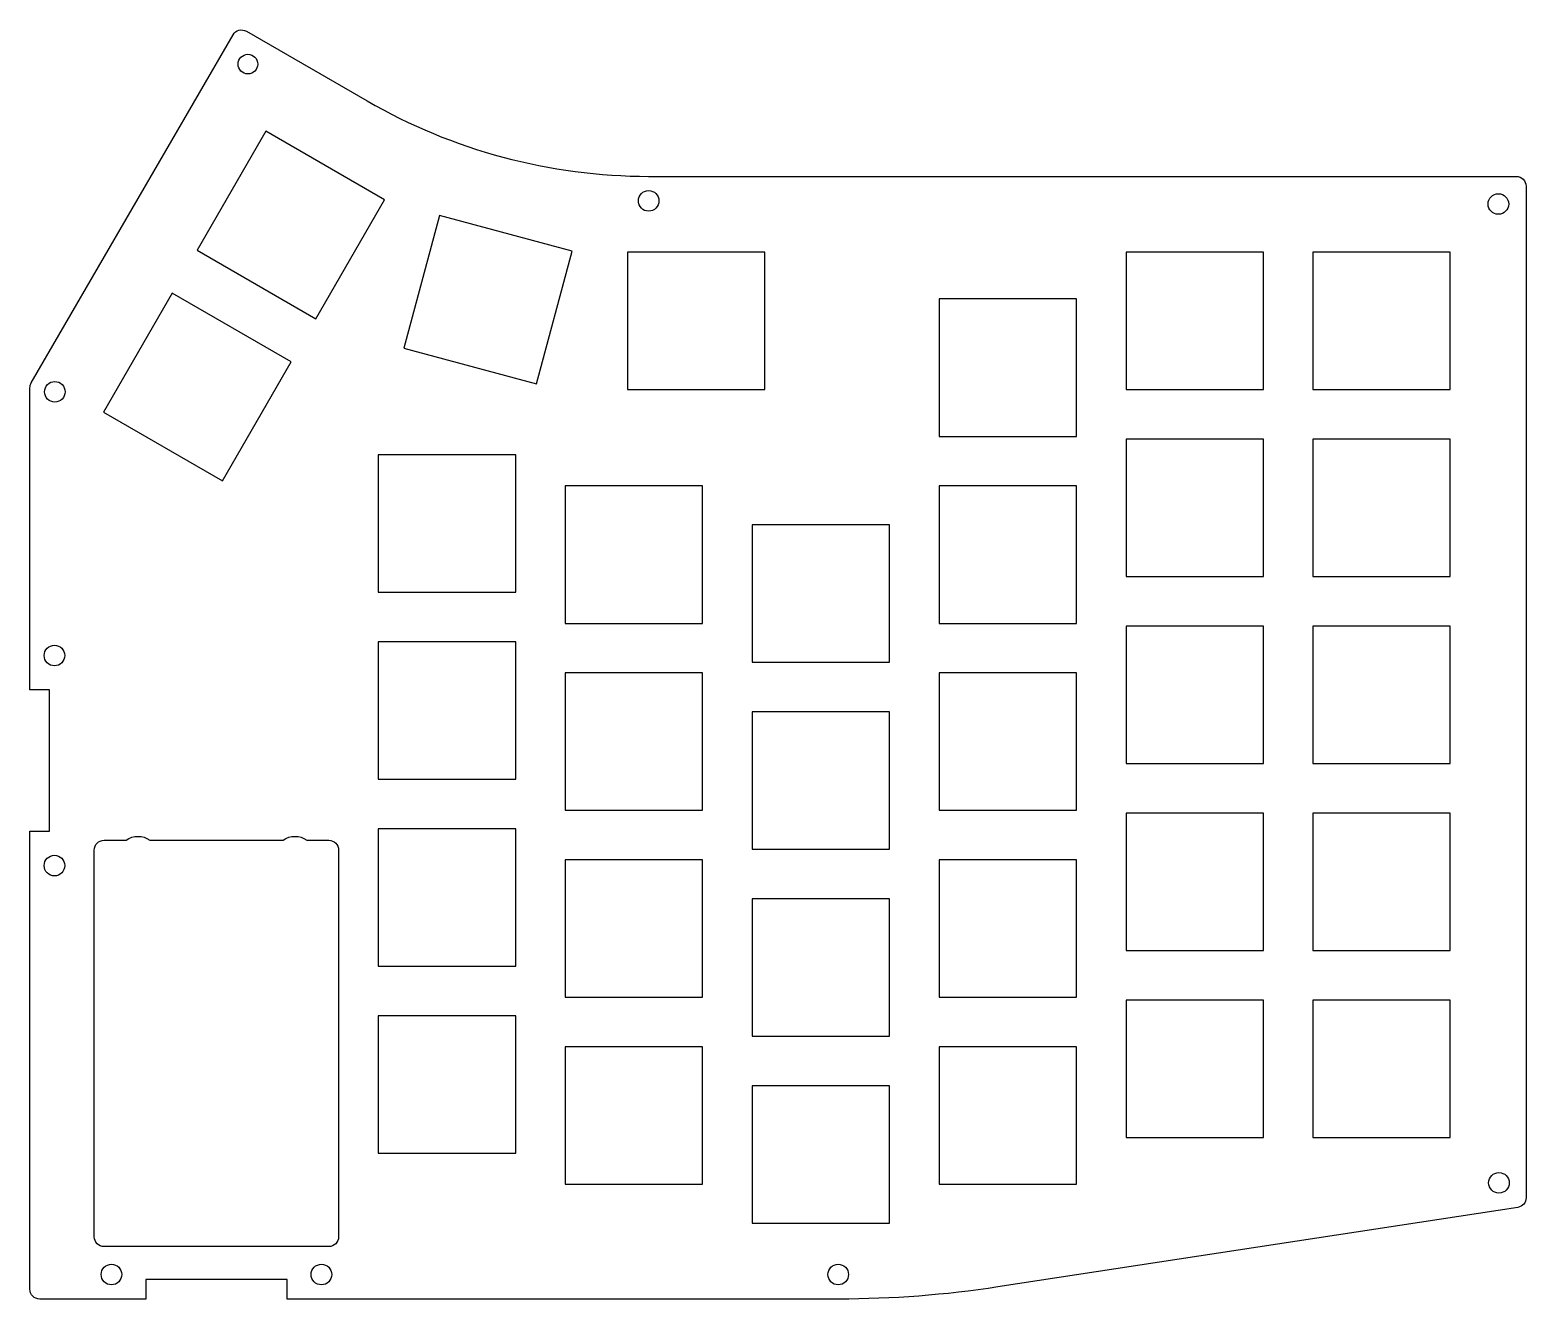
# Model space of a CAD drawing. Header units: millimetres. Extents: x 15 to 168, y -60 to 69.
import ezdxf

# ---------------------------------------------------------------- set-up
doc = ezdxf.new("R2010")
doc.units = ezdxf.units.MM
doc.layers.get('0').update_dxf_attribs({"linetype": 'CONTINUOUS'})

msp = doc.modelspace()

# ---------------------------------------------------------------- linework, layer by layer
for points in [[(36.09, 68.56, -0.413507), (37.45, 68.92), (49.77, 61.82, 0.13154), (78.45, 54.14), (166.87, 54.14, -0.414213), (167.87, 53.14), (167.87, -49.92, -0.370416), (167.03, -50.9), (114.05, -59.01, -0.03797), (97.85, -60.24), (41.6, -60.24), (41.6, -58.24), (27.2, -58.24), (27.2, -60.24), (16.39, -60.24, -0.414215), (15.39, -59.24), (15.39, -12.58), (17.39, -12.58), (17.39, 1.82), (15.39, 1.82), (15.39, 32.61, -0.132154), (15.53, 33.11)], [(41.2, -13.5, -0.333565), (43.6, -13.5), (45.85, -13.5, -0.414214), (46.85, -14.5), (46.85, -53.9, -0.414213), (45.85, -54.9), (22.95, -54.9, -0.414214), (21.95, -53.9), (21.95, -14.5, -0.414214), (22.95, -13.5), (25.2, -13.5, -0.333565), (27.6, -13.5)]]:
    msp.add_lwpolyline(points, format="xyb", close=True)
for points in [[(44.54, 39.61), (51.54, 51.74), (39.42, 58.74), (32.42, 46.61)], [(70.65, 46.51), (57.12, 50.14), (53.5, 36.62), (67.02, 32.99)], [(76.3, 32.41), (90.3, 32.41), (90.3, 46.41), (76.3, 46.41)], [(141.1, 32.41), (141.1, 46.41), (127.1, 46.41), (127.1, 32.41)], [(160.15, 32.41), (160.15, 46.41), (146.15, 46.41), (146.15, 32.41)], [(35.02, 23.12), (42.02, 35.24), (29.89, 42.24), (22.89, 30.12)], [(122.05, 27.65), (122.05, 41.65), (108.05, 41.65), (108.05, 27.65)], [(141.1, 13.36), (141.1, 27.36), (127.1, 27.36), (127.1, 13.36)], [(146.15, 13.36), (160.15, 13.36), (160.15, 27.36), (146.15, 27.36)], [(64.9, 11.78), (64.9, 25.78), (50.9, 25.78), (50.9, 11.78)], [(83.95, 8.6), (83.95, 22.6), (69.95, 22.6), (69.95, 8.6)], [(122.05, 8.6), (122.05, 22.6), (108.05, 22.6), (108.05, 8.6)], [(89, 4.63), (103, 4.63), (103, 18.63), (89, 18.63)], [(141.1, -5.69), (141.1, 8.31), (127.1, 8.31), (127.1, -5.69)], [(160.15, -5.69), (160.15, 8.31), (146.15, 8.31), (146.15, -5.69)], [(64.9, -7.27), (64.9, 6.73), (50.9, 6.73), (50.9, -7.27)], [(83.95, -10.45), (83.95, 3.55), (69.95, 3.55), (69.95, -10.45)], [(122.05, -10.45), (122.05, 3.55), (108.05, 3.55), (108.05, -10.45)], [(103, -14.42), (103, -0.42), (89, -0.42), (89, -14.42)], [(141.1, -24.74), (141.1, -10.74), (127.1, -10.74), (127.1, -24.74)], [(160.15, -24.74), (160.15, -10.74), (146.15, -10.74), (146.15, -24.74)], [(64.9, -26.32), (64.9, -12.32), (50.9, -12.32), (50.9, -26.32)], [(83.95, -29.5), (83.95, -15.5), (69.95, -15.5), (69.95, -29.5)], [(122.05, -29.5), (122.05, -15.5), (108.05, -15.5), (108.05, -29.5)], [(89, -33.47), (103, -33.47), (103, -19.47), (89, -19.47)], [(141.1, -43.79), (141.1, -29.79), (127.1, -29.79), (127.1, -43.79)], [(160.15, -43.79), (160.15, -29.79), (146.15, -29.79), (146.15, -43.79)], [(64.9, -45.37), (64.9, -31.37), (50.9, -31.37), (50.9, -45.37)], [(69.95, -48.55), (83.95, -48.55), (83.95, -34.55), (69.95, -34.55)], [(108.05, -48.55), (122.05, -48.55), (122.05, -34.55), (108.05, -34.55)], [(103, -52.52), (103, -38.52), (89, -38.52), (89, -52.52)]]:
    msp.add_lwpolyline(points, close=True)
for centre, radius in [((37.61, 65.57, 0), 1), ((78.45, 51.64, 0), 1.05), ((165.05, 51.32, 0), 1.05), ((17.93, 32.19, 0), 1.05), ((17.89, 5.32, 0), 1.05), ((17.89, -16.08, 0), 1.05), ((165.11, -48.4, 0), 1.05), ((23.7, -57.74, 0), 1.05), ((45.1, -57.74, 0), 1.05), ((97.77, -57.74, 0), 1.05)]:
    msp.add_circle(centre, radius)

doc.saveas('drawing.dxf')
